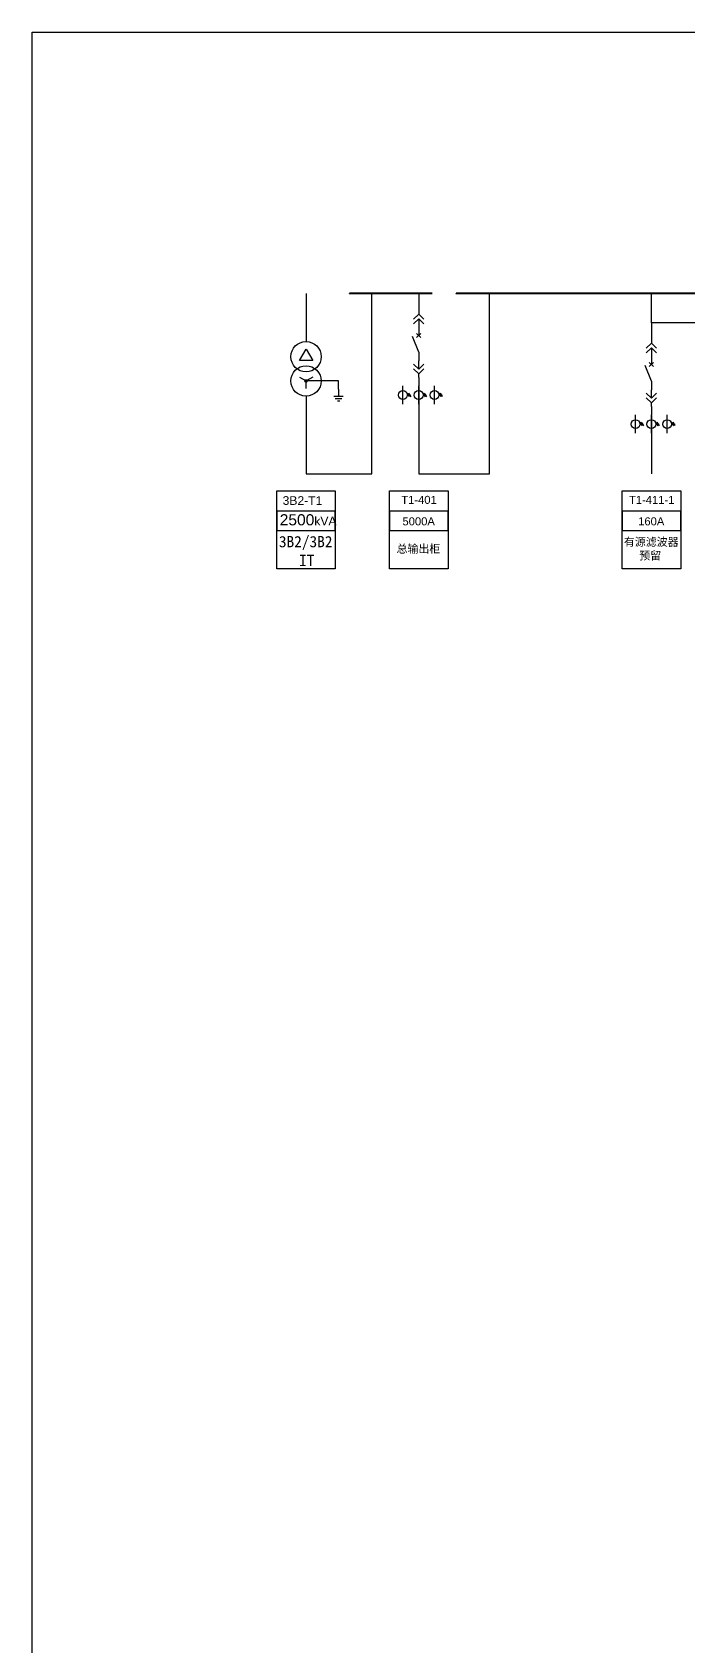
# Model space of a CAD drawing. Header units: millimetres. Extents: x -3460 to -460, y 6070 to 9130.
# Drawn here: x -1472.4 to -1414, y 7138 to 7281.5 of the extents above; entities that cross this region are included whole.
import ezdxf
from ezdxf.enums import TextEntityAlignment as Align

# ---------------------------------------------------------------- set-up
doc = ezdxf.new("R2010")
doc.units = ezdxf.units.MM
doc.header["$LTSCALE"] = 1000
doc.header["$MEASUREMENT"] = 0
doc.linetypes.add('CENTER', pattern=[2, 1.25, -0.25, 0.25, -0.25])
doc.linetypes.add('CONTINOUS', pattern=[0])
doc.styles.get("Standard").update_dxf_attribs({"font": 'arial.ttf'})

# ---------------------------------------------------------------- blocks, each defined once
blk = doc.blocks.new('DYDQAA05')
at = {"color": 0}
blk.add_lwpolyline([(0, 0), (0, -7)], dxfattribs=at)
blk = doc.blocks.new('DYDQAA03')
at = {"color": 0}
for points in [[(0, 0), (0, -1.5)], [(-2.12, -3.62), (0, -1.5)], [(-2.12, -5.62), (0, -3.5)], [(2.12, -3.62), (0, -1.5)], [(2.12, -5.62), (0, -3.5)], [(0, -3.5), (0, -7)]]:
    blk.add_lwpolyline(points, dxfattribs=at)
blk = doc.blocks.new('DYDQAA09')
at = {"color": 0}
blk.add_lwpolyline([(0, 0), (0, -3.5)], dxfattribs=at)
blk.add_lwpolyline([(0, 0), (0, -3.5)], dxfattribs=at)
blk.add_lwpolyline([(0, 0), (0, -3.5)], dxfattribs=at)
blk.add_lwpolyline([(0, 0), (0, -3.5)], dxfattribs=at)
blk.add_lwpolyline([(0, 0), (0, -3.5)], dxfattribs=at)
blk.add_lwpolyline([(0, 0), (0, -3.5)], dxfattribs=at)
blk.add_lwpolyline([(0, 0), (0, -3.5)], dxfattribs=at)
blk.add_lwpolyline([(0, 0), (0, -3.5)], dxfattribs=at)
blk.add_lwpolyline([(0, 0), (0, -3.5)], dxfattribs=at)
blk = doc.blocks.new('DYDQ0201')
at = {"color": 0}
for points in [[(0.86, -0.86), (-0.86, 0.86)], [(-0.86, -0.86), (0.86, 0.86)], [(0, -7), (-2.61, -0.37)]]:
    blk.add_lwpolyline(points, dxfattribs=at)
blk = doc.blocks.new('DYDQAA04')
at = {"color": 0}
for points in [[(0, -3.5), (0, 0)], [(-2.12, -1.38), (0, -3.5)], [(-2.12, -3.38), (0, -5.5)], [(2.12, -1.38), (0, -3.5)], [(2.12, -3.38), (0, -5.5)], [(0, -7), (0, -5.5)]]:
    blk.add_lwpolyline(points, dxfattribs=at)
blk = doc.blocks.new('A$C03DD39B5')
for p, q in [((417, 475), (283, 392)), ((417, 422), (283, 339)), ((350, 333), (350, 467))]:
    blk.add_line(p, q)
blk.add_lwpolyline([(700, 167), (0, 167)])
blk.add_circle((350, 167), 167)

msp = doc.modelspace()

# ---------------------------------------------------------------- linework, layer by layer
for p, q in [((-1448.04, 7258.24, 22776.64), (-1448.04, 7254, 18165.71)), ((-1442.18, 7242.22, 18165.71), (-1442.18, 7258.24, 19951.09)), ((-1431.73, 7242.22, 19951.09), (-1431.73, 7258.24, 19951.09)), ((-1417.35, 7255.66, 18567.82), (-1417.35, 7258.24, 19951.09)), ((-1417.35, 7255.66, 18567.82), (-1417.35, 7258.24, 19951.09)), ((-1391.43, 7255.66, 18567.77), (-1417.35, 7255.66, 18567.77)), ((-1448.63, 7252.31, 18165.71), (-1448.04, 7253.32, 18165.71)), ((-1448.63, 7252.31, 18165.71), (-1448.04, 7253.32, 18165.71)), ((-1448.04, 7253.32, 18165.71), (-1447.45, 7252.31, 18165.71)), ((-1447.45, 7252.31, 18165.71), (-1448.63, 7252.31, 18165.71)), ((-1448.63, 7250.82, 18165.71), (-1448.04, 7250.48, 18165.71)), ((-1448.05, 7250.58, 18165.71), (-1448.14, 7250.49, 18165.71)), ((-1448.01, 7250.58, 18165.71), (-1448.14, 7250.45, 18165.71)), ((-1447.99, 7250.57, 18165.71), (-1448.13, 7250.43, 18165.71)), ((-1448.08, 7250.57, 18165.71), (-1448.13, 7250.52, 18165.71)), ((-1447.96, 7250.55, 18165.71), (-1448.11, 7250.4, 18165.71)), ((-1447.95, 7250.53, 18165.71), (-1448.09, 7250.39, 18165.71)), ((-1447.94, 7250.5, 18165.71), (-1448.06, 7250.38, 18165.71)), ((-1447.45, 7250.82, 18165.71), (-1448.04, 7250.48, 18165.71)), ((-1447.94, 7250.48, 18165.71), (-1448.04, 7250.38, 18165.71)), ((-1448.04, 7249.8, 18165.71), (-1448.04, 7250.48, 18165.71)), ((-1445.15, 7250.48, 18165.71), (-1448.04, 7250.48, 18165.71)), ((-1438.03, 7250, 19951.09), (-1438.03, 7248.36, 19951.09)), ((-1448.04, 7249.13, 18165.71), (-1448.04, 7242.22, 18165.71)), ((-1445.56, 7249.13, 18165.71), (-1444.75, 7249.13, 18165.71)), ((-1445.46, 7248.92, 18165.71), (-1444.85, 7248.92, 18165.71)), ((-1445.25, 7248.72, 18165.71), (-1445.05, 7248.72, 18165.71)), ((-1438.03, 7248.36, 19951.09), (-1438.03, 7242.22, 19951.09)), ((-1417.35, 7247.42, 20768.98), (-1417.35, 7245.78, 20768.98)), ((-1417.35, 7245.78, 20768.98), (-1417.35, 7242.22, 20768.98)), ((-1448.04, 7242.22, 18165.71), (-1442.18, 7242.22, 18165.71)), ((-1438.03, 7242.22, 19951.09), (-1431.73, 7242.22, 19951.09))]:
    msp.add_line(p, q)
at = {"linetype": 'CENTER', "ltscale": 0.5}
msp.add_line((-1445.15, 7249.74, 18165.71), (-1445.15, 7250.48, 18165.71), dxfattribs=at)
at = {"color": 1, "lineweight": 30, "ltscale": 0.002916}
msp.add_lwpolyline([(-1472.37, 7281.47), (-1121.01, 7281.47), (-1121.01, 6960.48), (-1472.37, 6960.48)], close=True, dxfattribs=at)
at = {"color": 1, "lineweight": 40, "ltscale": 100, "elevation": 19951.09}
for points in [[(-1436.83, 7258.24), (-1444.19, 7258.24), (-1444.19, 7258.24)], [(-1304.3, 7258.24), (-1434.69, 7258.24), (-1434.69, 7258.24)]]:
    msp.add_lwpolyline(points, dxfattribs=at)
at = {"elevation": 18165.71}
msp.add_lwpolyline([(-1445.15, 7249.74), (-1445.15, 7249.13)], dxfattribs=at)
for points, elevation in [([(-1450.64, 7240.73), (-1445.44, 7240.73), (-1445.44, 7233.78), (-1450.64, 7233.78)], 22717.29), ([(-1440.63, 7240.73), (-1435.42, 7240.73), (-1435.42, 7233.78), (-1440.63, 7233.78)], 19133.15), ([(-1419.95, 7240.73), (-1414.74, 7240.73), (-1414.74, 7233.78), (-1419.95, 7233.78)], 19951.04), ([(-1450.64, 7237.18), (-1445.44, 7237.18), (-1445.44, 7238.91), (-1450.64, 7238.91)], 22717.29), ([(-1440.63, 7237.18), (-1435.42, 7237.18), (-1435.42, 7238.91), (-1440.63, 7238.91)], 19133.15), ([(-1419.95, 7237.18), (-1414.74, 7237.18), (-1414.74, 7238.91), (-1419.95, 7238.91)], 19951.04)]:
    msp.add_lwpolyline(points, close=True, dxfattribs=dict(elevation=elevation))
at = {"linetype": 'CONTINOUS'}
for centre in [(-1448.04, 7252.64, 18165.71), (-1448.04, 7250.48, 18165.71)]:
    msp.add_circle(centre, 1.35, dxfattribs=at)
msp.add_circle((-1448.04, 7250.48, 18165.71), 0.101)

# ---------------------------------------------------------------- block references
at = {"xscale": 0.2128954749704126, "yscale": 0.2128954749704126, "zscale": 0.2128954749704126}
for name, p in [('DYDQAA05', (-1438.03, 7258.24, 17749.88)), ('DYDQAA03', (-1438.03, 7256.75, 17749.88)), ('DYDQAA05', (-1417.35, 7255.66, 18567.77)), ('DYDQ0201', (-1438.03, 7254.52, 17749.88)), ('DYDQAA09', (-1438.03, 7255.26, 17749.88)), ('DYDQAA03', (-1417.35, 7254.17, 18567.77)), ('DYDQAA09', (-1438.03, 7253.03, 17749.88)), ('DYDQAA09', (-1417.35, 7252.68, 18567.77)), ('DYDQAA04', (-1438.03, 7252.28, 17749.88)), ('DYDQ0201', (-1417.35, 7251.94, 18567.77)), ('DYDQAA09', (-1438.03, 7250.79, 17749.88)), ('DYDQAA04', (-1417.35, 7249.7, 18567.77)), ('DYDQAA09', (-1417.35, 7250.45, 18567.77)), ('DYDQAA09', (-1417.35, 7248.21, 18567.77))]:
    msp.add_blockref(name, p, dxfattribs=at)
at = {"linetype": 'Continuous', "xscale": 0.002338875, "yscale": 0.002338875, "zscale": 0.002338875, "rotation": 270}
for p in [(-1439.82, 7250.05, 19951.09), (-1438.42, 7250.05, 19951.09), (-1437.01, 7250.05, 19951.09), (-1419.14, 7247.47, 20768.98), (-1417.74, 7247.47, 20768.98), (-1416.34, 7247.47, 20768.98)]:
    msp.add_blockref('A$C03DD39B5', p, dxfattribs=at)

# ---------------------------------------------------------------- texts
at = {"lineweight": 0}
for s, p in [('T1-401', (-1438, 7239.56, 17749.88)), ('T1-411-1', (-1417.32, 7239.56, 18567.77)), ('5000A', (-1438.03, 7237.65, 17749.88)), ('160A', (-1417.36, 7237.65, 18567.77)), ('有源滤波器', (-1417.36, 7235.82, 18946.57)), ('总输出柜', (-1438.05, 7235.21, 17749.88)), ('预留', (-1417.45, 7234.6, 19072.87))]:
    msp.add_text(s, height=0.713, dxfattribs=at).set_placement(p, align=Align.CENTER)
for s, insert, char_height, width, attachment_point in [('3B2-T1', (-1450.12, 7240.24, 26717.25), 0.77, 1.1343, 1), ('{\\H0.9x;2500\\H0.77778x;kVA', (-1450.38, 7238.64, 21428.91), 1.1, 1.1343, 1), ('\\pi0.40812;{\\fSimSun|b0|i0|c134|p2;3B2/3B2\\P\\pi2.20141;IT\\P}', (-1450.86, 7235.37, 22717.29), 1, 5.6486, 4)]:
    msp.add_mtext(s, dxfattribs=dict(insert=insert, char_height=char_height, width=width, attachment_point=attachment_point))

doc.saveas('drawing.dxf')
